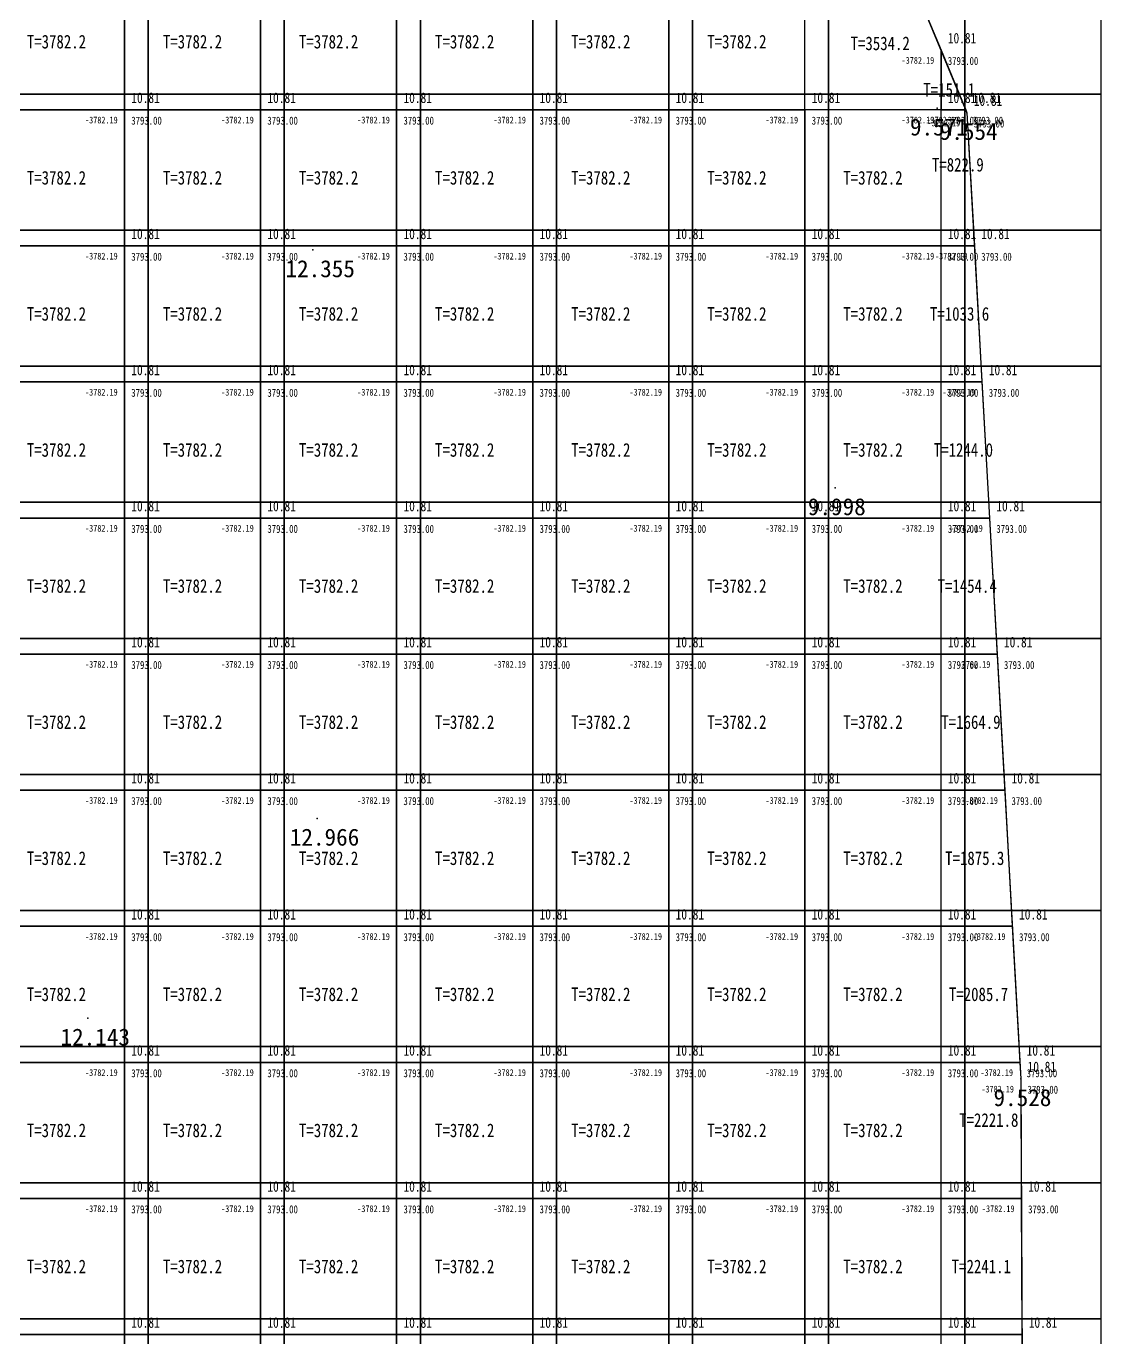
# Model space of a CAD drawing. Extents: x 2802 to 2877, y 3673 to 3804.
# Drawn here: x 2863.28 to 2871.17, y 3783.98 to 3793.61 of the extents above; entities that cross this region are included whole.
import ezdxf
from ezdxf.enums import TextEntityAlignment as Align

# ---------------------------------------------------------------- set-up
doc = ezdxf.new("R2010")
doc.units = 0
doc.header["$LTSCALE"] = 0.5
doc.header["$MEASUREMENT"] = 0
for name, color, linetype in [('FGW', 3, 'Continuous'), ('SHITI', 10, 'Continuous'), ('ZHUJI', 50, 'Continuous')]:
    doc.layers.add(name, color=color, linetype=linetype)

msp = doc.modelspace()

# ---------------------------------------------------------------- linework, layer by layer
for points in [[(2863.174, 3793.116), (2863.174, 3794.116), (2864.174, 3794.116), (2864.174, 3793.116), (2863.174, 3793.116)], [(2864.174, 3793.116), (2864.174, 3794.116), (2865.174, 3794.116), (2865.174, 3793.116), (2864.174, 3793.116)], [(2865.174, 3793.116), (2865.174, 3794.116), (2866.174, 3794.116), (2866.174, 3793.116), (2865.174, 3793.116)], [(2866.174, 3793.116), (2866.174, 3794.116), (2867.174, 3794.116), (2867.174, 3793.116), (2866.174, 3793.116)], [(2867.174, 3793.116), (2867.174, 3794.116), (2868.174, 3794.116), (2868.174, 3793.116), (2867.174, 3793.116)], [(2868.174, 3793.116), (2868.174, 3794.116), (2869.174, 3794.116), (2869.174, 3793.116), (2868.174, 3793.116)], [(2869.174, 3793.116), (2869.174, 3794.116), (2870.174, 3794.116), (2870.174, 3793.116), (2869.174, 3793.116)], [(2870.174, 3793.116), (2870.174, 3794.116), (2871.174, 3794.116), (2871.174, 3793.116), (2870.174, 3793.116)], [(2863.174, 3792.116), (2863.174, 3793.116), (2864.174, 3793.116), (2864.174, 3792.116), (2863.174, 3792.116)], [(2864.174, 3792.116), (2864.174, 3793.116), (2865.174, 3793.116), (2865.174, 3792.116), (2864.174, 3792.116)], [(2865.174, 3792.116), (2865.174, 3793.116), (2866.174, 3793.116), (2866.174, 3792.116), (2865.174, 3792.116)], [(2866.174, 3792.116), (2866.174, 3793.116), (2867.174, 3793.116), (2867.174, 3792.116), (2866.174, 3792.116)], [(2867.174, 3792.116), (2867.174, 3793.116), (2868.174, 3793.116), (2868.174, 3792.116), (2867.174, 3792.116)], [(2868.174, 3792.116), (2868.174, 3793.116), (2869.174, 3793.116), (2869.174, 3792.116), (2868.174, 3792.116)], [(2869.174, 3792.116), (2869.174, 3793.116), (2870.174, 3793.116), (2870.174, 3792.116), (2869.174, 3792.116)], [(2870.174, 3792.116), (2870.174, 3793.116), (2871.174, 3793.116), (2871.174, 3792.116), (2870.174, 3792.116)], [(2863.174, 3791.116), (2863.174, 3792.116), (2864.174, 3792.116), (2864.174, 3791.116), (2863.174, 3791.116)], [(2864.174, 3791.116), (2864.174, 3792.116), (2865.174, 3792.116), (2865.174, 3791.116), (2864.174, 3791.116)], [(2865.174, 3791.116), (2865.174, 3792.116), (2866.174, 3792.116), (2866.174, 3791.116), (2865.174, 3791.116)], [(2866.174, 3791.116), (2866.174, 3792.116), (2867.174, 3792.116), (2867.174, 3791.116), (2866.174, 3791.116)], [(2867.174, 3791.116), (2867.174, 3792.116), (2868.174, 3792.116), (2868.174, 3791.116), (2867.174, 3791.116)], [(2868.174, 3791.116), (2868.174, 3792.116), (2869.174, 3792.116), (2869.174, 3791.116), (2868.174, 3791.116)], [(2869.174, 3791.116), (2869.174, 3792.116), (2870.174, 3792.116), (2870.174, 3791.116), (2869.174, 3791.116)], [(2870.174, 3791.116), (2870.174, 3792.116), (2871.174, 3792.116), (2871.174, 3791.116), (2870.174, 3791.116)], [(2863.174, 3790.116), (2863.174, 3791.116), (2864.174, 3791.116), (2864.174, 3790.116), (2863.174, 3790.116)], [(2864.174, 3790.116), (2864.174, 3791.116), (2865.174, 3791.116), (2865.174, 3790.116), (2864.174, 3790.116)], [(2865.174, 3790.116), (2865.174, 3791.116), (2866.174, 3791.116), (2866.174, 3790.116), (2865.174, 3790.116)], [(2866.174, 3790.116), (2866.174, 3791.116), (2867.174, 3791.116), (2867.174, 3790.116), (2866.174, 3790.116)], [(2867.174, 3790.116), (2867.174, 3791.116), (2868.174, 3791.116), (2868.174, 3790.116), (2867.174, 3790.116)], [(2868.174, 3790.116), (2868.174, 3791.116), (2869.174, 3791.116), (2869.174, 3790.116), (2868.174, 3790.116)], [(2869.174, 3790.116), (2869.174, 3791.116), (2870.174, 3791.116), (2870.174, 3790.116), (2869.174, 3790.116)], [(2870.174, 3790.116), (2870.174, 3791.116), (2871.174, 3791.116), (2871.174, 3790.116), (2870.174, 3790.116)], [(2863.174, 3789.116), (2863.174, 3790.116), (2864.174, 3790.116), (2864.174, 3789.116), (2863.174, 3789.116)], [(2864.174, 3789.116), (2864.174, 3790.116), (2865.174, 3790.116), (2865.174, 3789.116), (2864.174, 3789.116)], [(2865.174, 3789.116), (2865.174, 3790.116), (2866.174, 3790.116), (2866.174, 3789.116), (2865.174, 3789.116)], [(2866.174, 3789.116), (2866.174, 3790.116), (2867.174, 3790.116), (2867.174, 3789.116), (2866.174, 3789.116)], [(2867.174, 3789.116), (2867.174, 3790.116), (2868.174, 3790.116), (2868.174, 3789.116), (2867.174, 3789.116)], [(2868.174, 3789.116), (2868.174, 3790.116), (2869.174, 3790.116), (2869.174, 3789.116), (2868.174, 3789.116)], [(2869.174, 3789.116), (2869.174, 3790.116), (2870.174, 3790.116), (2870.174, 3789.116), (2869.174, 3789.116)], [(2870.174, 3789.116), (2870.174, 3790.116), (2871.174, 3790.116), (2871.174, 3789.116), (2870.174, 3789.116)], [(2863.174, 3788.116), (2863.174, 3789.116), (2864.174, 3789.116), (2864.174, 3788.116), (2863.174, 3788.116)], [(2864.174, 3788.116), (2864.174, 3789.116), (2865.174, 3789.116), (2865.174, 3788.116), (2864.174, 3788.116)], [(2865.174, 3788.116), (2865.174, 3789.116), (2866.174, 3789.116), (2866.174, 3788.116), (2865.174, 3788.116)], [(2866.174, 3788.116), (2866.174, 3789.116), (2867.174, 3789.116), (2867.174, 3788.116), (2866.174, 3788.116)], [(2867.174, 3788.116), (2867.174, 3789.116), (2868.174, 3789.116), (2868.174, 3788.116), (2867.174, 3788.116)], [(2868.174, 3788.116), (2868.174, 3789.116), (2869.174, 3789.116), (2869.174, 3788.116), (2868.174, 3788.116)], [(2869.174, 3788.116), (2869.174, 3789.116), (2870.174, 3789.116), (2870.174, 3788.116), (2869.174, 3788.116)], [(2870.174, 3788.116), (2870.174, 3789.116), (2871.174, 3789.116), (2871.174, 3788.116), (2870.174, 3788.116)], [(2863.174, 3787.116), (2863.174, 3788.116), (2864.174, 3788.116), (2864.174, 3787.116), (2863.174, 3787.116)], [(2864.174, 3787.116), (2864.174, 3788.116), (2865.174, 3788.116), (2865.174, 3787.116), (2864.174, 3787.116)], [(2865.174, 3787.116), (2865.174, 3788.116), (2866.174, 3788.116), (2866.174, 3787.116), (2865.174, 3787.116)], [(2866.174, 3787.116), (2866.174, 3788.116), (2867.174, 3788.116), (2867.174, 3787.116), (2866.174, 3787.116)], [(2867.174, 3787.116), (2867.174, 3788.116), (2868.174, 3788.116), (2868.174, 3787.116), (2867.174, 3787.116)], [(2868.174, 3787.116), (2868.174, 3788.116), (2869.174, 3788.116), (2869.174, 3787.116), (2868.174, 3787.116)], [(2869.174, 3787.116), (2869.174, 3788.116), (2870.174, 3788.116), (2870.174, 3787.116), (2869.174, 3787.116)], [(2870.174, 3787.116), (2870.174, 3788.116), (2871.174, 3788.116), (2871.174, 3787.116), (2870.174, 3787.116)], [(2863.174, 3786.116), (2863.174, 3787.116), (2864.174, 3787.116), (2864.174, 3786.116), (2863.174, 3786.116)], [(2864.174, 3786.116), (2864.174, 3787.116), (2865.174, 3787.116), (2865.174, 3786.116), (2864.174, 3786.116)], [(2865.174, 3786.116), (2865.174, 3787.116), (2866.174, 3787.116), (2866.174, 3786.116), (2865.174, 3786.116)], [(2866.174, 3786.116), (2866.174, 3787.116), (2867.174, 3787.116), (2867.174, 3786.116), (2866.174, 3786.116)], [(2867.174, 3786.116), (2867.174, 3787.116), (2868.174, 3787.116), (2868.174, 3786.116), (2867.174, 3786.116)], [(2868.174, 3786.116), (2868.174, 3787.116), (2869.174, 3787.116), (2869.174, 3786.116), (2868.174, 3786.116)], [(2869.174, 3786.116), (2869.174, 3787.116), (2870.174, 3787.116), (2870.174, 3786.116), (2869.174, 3786.116)], [(2870.174, 3786.116), (2870.174, 3787.116), (2871.174, 3787.116), (2871.174, 3786.116), (2870.174, 3786.116)], [(2863.174, 3785.116), (2863.174, 3786.116), (2864.174, 3786.116), (2864.174, 3785.116), (2863.174, 3785.116)], [(2864.174, 3785.116), (2864.174, 3786.116), (2865.174, 3786.116), (2865.174, 3785.116), (2864.174, 3785.116)], [(2865.174, 3785.116), (2865.174, 3786.116), (2866.174, 3786.116), (2866.174, 3785.116), (2865.174, 3785.116)], [(2866.174, 3785.116), (2866.174, 3786.116), (2867.174, 3786.116), (2867.174, 3785.116), (2866.174, 3785.116)], [(2867.174, 3785.116), (2867.174, 3786.116), (2868.174, 3786.116), (2868.174, 3785.116), (2867.174, 3785.116)], [(2868.174, 3785.116), (2868.174, 3786.116), (2869.174, 3786.116), (2869.174, 3785.116), (2868.174, 3785.116)], [(2869.174, 3785.116), (2869.174, 3786.116), (2870.174, 3786.116), (2870.174, 3785.116), (2869.174, 3785.116)], [(2870.174, 3785.116), (2870.174, 3786.116), (2871.174, 3786.116), (2871.174, 3785.116), (2870.174, 3785.116)], [(2863.174, 3784.116), (2863.174, 3785.116), (2864.174, 3785.116), (2864.174, 3784.116), (2863.174, 3784.116)], [(2864.174, 3784.116), (2864.174, 3785.116), (2865.174, 3785.116), (2865.174, 3784.116), (2864.174, 3784.116)], [(2865.174, 3784.116), (2865.174, 3785.116), (2866.174, 3785.116), (2866.174, 3784.116), (2865.174, 3784.116)], [(2866.174, 3784.116), (2866.174, 3785.116), (2867.174, 3785.116), (2867.174, 3784.116), (2866.174, 3784.116)], [(2867.174, 3784.116), (2867.174, 3785.116), (2868.174, 3785.116), (2868.174, 3784.116), (2867.174, 3784.116)], [(2868.174, 3784.116), (2868.174, 3785.116), (2869.174, 3785.116), (2869.174, 3784.116), (2868.174, 3784.116)], [(2869.174, 3784.116), (2869.174, 3785.116), (2870.174, 3785.116), (2870.174, 3784.116), (2869.174, 3784.116)], [(2870.174, 3784.116), (2870.174, 3785.116), (2871.174, 3785.116), (2871.174, 3784.116), (2870.174, 3784.116)], [(2863.174, 3783.116), (2863.174, 3784.116), (2864.174, 3784.116), (2864.174, 3783.116), (2863.174, 3783.116)], [(2864.174, 3783.116), (2864.174, 3784.116), (2865.174, 3784.116), (2865.174, 3783.116), (2864.174, 3783.116)], [(2865.174, 3783.116), (2865.174, 3784.116), (2866.174, 3784.116), (2866.174, 3783.116), (2865.174, 3783.116)], [(2866.174, 3783.116), (2866.174, 3784.116), (2867.174, 3784.116), (2867.174, 3783.116), (2866.174, 3783.116)], [(2867.174, 3783.116), (2867.174, 3784.116), (2868.174, 3784.116), (2868.174, 3783.116), (2867.174, 3783.116)], [(2868.174, 3783.116), (2868.174, 3784.116), (2869.174, 3784.116), (2869.174, 3783.116), (2868.174, 3783.116)], [(2869.174, 3783.116), (2869.174, 3784.116), (2870.174, 3784.116), (2870.174, 3783.116), (2869.174, 3783.116)], [(2870.174, 3783.116), (2870.174, 3784.116), (2871.174, 3784.116), (2871.174, 3783.116), (2870.174, 3783.116)]]:
    msp.add_lwpolyline(points)
at = {"layer": 'FGW', "flags": 128}
for points in [[(2863, 3793), (2864, 3793), (2864, 3794), (2863, 3794)], [(2864, 3793), (2865, 3793), (2865, 3794), (2864, 3794)], [(2865, 3793), (2866, 3793), (2866, 3794), (2865, 3794)], [(2866, 3793), (2867, 3793), (2867, 3794), (2866, 3794)], [(2867, 3793), (2868, 3793), (2868, 3794), (2867, 3794)], [(2868, 3793), (2869, 3793), (2869, 3794), (2868, 3794)], [(2869, 3794), (2869.7665, 3794), (2870, 3793.4384), (2870, 3793), (2869, 3793)], [(2870, 3793.4384), (2870.1823, 3793), (2870, 3793)], [(2863, 3792), (2864, 3792), (2864, 3793), (2863, 3793)], [(2864, 3792), (2865, 3792), (2865, 3793), (2864, 3793)], [(2865, 3792), (2866, 3792), (2866, 3793), (2865, 3793)], [(2866, 3792), (2867, 3792), (2867, 3793), (2866, 3793)], [(2867, 3792), (2868, 3792), (2868, 3793), (2867, 3793)], [(2868, 3792), (2869, 3792), (2869, 3793), (2868, 3793)], [(2869, 3792), (2870, 3792), (2870, 3793), (2869, 3793)], [(2870, 3793), (2870.1823, 3793), (2870.191, 3792.979), (2870.2455, 3792), (2870, 3792)], [(2863, 3791), (2864, 3791), (2864, 3792), (2863, 3792)], [(2864, 3791), (2865, 3791), (2865, 3792), (2864, 3792)], [(2865, 3791), (2866, 3791), (2866, 3792), (2865, 3792)], [(2866, 3791), (2867, 3791), (2867, 3792), (2866, 3792)], [(2867, 3791), (2868, 3791), (2868, 3792), (2867, 3792)], [(2868, 3791), (2869, 3791), (2869, 3792), (2868, 3792)], [(2869, 3791), (2870, 3791), (2870, 3792), (2869, 3792)], [(2870, 3792), (2870.2455, 3792), (2870.3011, 3791), (2870, 3791)], [(2863, 3790), (2864, 3790), (2864, 3791), (2863, 3791)], [(2864, 3790), (2865, 3790), (2865, 3791), (2864, 3791)], [(2865, 3790), (2866, 3790), (2866, 3791), (2865, 3791)], [(2866, 3790), (2867, 3790), (2867, 3791), (2866, 3791)], [(2867, 3790), (2868, 3790), (2868, 3791), (2867, 3791)], [(2868, 3790), (2869, 3790), (2869, 3791), (2868, 3791)], [(2869, 3790), (2870, 3790), (2870, 3791), (2869, 3791)], [(2870, 3791), (2870.3011, 3791), (2870.3567, 3790), (2870, 3790)], [(2863, 3789), (2864, 3789), (2864, 3790), (2863, 3790)], [(2864, 3789), (2865, 3789), (2865, 3790), (2864, 3790)], [(2865, 3789), (2866, 3789), (2866, 3790), (2865, 3790)], [(2866, 3789), (2867, 3789), (2867, 3790), (2866, 3790)], [(2867, 3789), (2868, 3789), (2868, 3790), (2867, 3790)], [(2868, 3789), (2869, 3789), (2869, 3790), (2868, 3790)], [(2869, 3789), (2870, 3789), (2870, 3790), (2869, 3790)], [(2870, 3790), (2870.3567, 3790), (2870.4124, 3789), (2870, 3789)], [(2863, 3788), (2864, 3788), (2864, 3789), (2863, 3789)], [(2864, 3788), (2865, 3788), (2865, 3789), (2864, 3789)], [(2865, 3788), (2866, 3788), (2866, 3789), (2865, 3789)], [(2866, 3788), (2867, 3788), (2867, 3789), (2866, 3789)], [(2867, 3788), (2868, 3788), (2868, 3789), (2867, 3789)], [(2868, 3788), (2869, 3788), (2869, 3789), (2868, 3789)], [(2869, 3788), (2870, 3788), (2870, 3789), (2869, 3789)], [(2870, 3789), (2870.4124, 3789), (2870.468, 3788), (2870, 3788)], [(2863, 3787), (2864, 3787), (2864, 3788), (2863, 3788)], [(2864, 3787), (2865, 3787), (2865, 3788), (2864, 3788)], [(2865, 3787), (2866, 3787), (2866, 3788), (2865, 3788)], [(2866, 3787), (2867, 3787), (2867, 3788), (2866, 3788)], [(2867, 3787), (2868, 3787), (2868, 3788), (2867, 3788)], [(2868, 3787), (2869, 3787), (2869, 3788), (2868, 3788)], [(2869, 3787), (2870, 3787), (2870, 3788), (2869, 3788)], [(2870, 3788), (2870.468, 3788), (2870.5236, 3787), (2870, 3787)], [(2863, 3786), (2864, 3786), (2864, 3787), (2863, 3787)], [(2864, 3786), (2865, 3786), (2865, 3787), (2864, 3787)], [(2865, 3786), (2866, 3786), (2866, 3787), (2865, 3787)], [(2866, 3786), (2867, 3786), (2867, 3787), (2866, 3787)], [(2867, 3786), (2868, 3786), (2868, 3787), (2867, 3787)], [(2868, 3786), (2869, 3786), (2869, 3787), (2868, 3787)], [(2869, 3786), (2870, 3786), (2870, 3787), (2869, 3787)], [(2870, 3787), (2870.5236, 3787), (2870.5793, 3786), (2870, 3786)], [(2863, 3785), (2864, 3785), (2864, 3786), (2863, 3786)], [(2864, 3785), (2865, 3785), (2865, 3786), (2864, 3786)], [(2865, 3785), (2866, 3785), (2866, 3786), (2865, 3786)], [(2866, 3785), (2867, 3785), (2867, 3786), (2866, 3786)], [(2867, 3785), (2868, 3785), (2868, 3786), (2867, 3786)], [(2868, 3785), (2869, 3785), (2869, 3786), (2868, 3786)], [(2869, 3785), (2870, 3785), (2870, 3786), (2869, 3786)], [(2870, 3786), (2870.5793, 3786), (2870.586, 3785.879), (2870.5902, 3785), (2870, 3785)], [(2863, 3784), (2864, 3784), (2864, 3785), (2863, 3785)], [(2864, 3784), (2865, 3784), (2865, 3785), (2864, 3785)], [(2865, 3784), (2866, 3784), (2866, 3785), (2865, 3785)], [(2866, 3784), (2867, 3784), (2867, 3785), (2866, 3785)], [(2867, 3784), (2868, 3784), (2868, 3785), (2867, 3785)], [(2868, 3784), (2869, 3784), (2869, 3785), (2868, 3785)], [(2869, 3784), (2870, 3784), (2870, 3785), (2869, 3785)], [(2870, 3785), (2870.5902, 3785), (2870.5949, 3784), (2870, 3784)], [(2863, 3783), (2864, 3783), (2864, 3784), (2863, 3784)], [(2864, 3783), (2865, 3783), (2865, 3784), (2864, 3784)], [(2865, 3783), (2866, 3783), (2866, 3784), (2865, 3784)], [(2866, 3783), (2867, 3783), (2867, 3784), (2866, 3784)], [(2867, 3783), (2868, 3783), (2868, 3784), (2867, 3784)], [(2868, 3783), (2869, 3783), (2869, 3784), (2868, 3784)], [(2869, 3783), (2870, 3783), (2870, 3784), (2869, 3784)], [(2870, 3784), (2870.5949, 3784), (2870.5997, 3783), (2870, 3783)]]:
    msp.add_lwpolyline(points, close=True, dxfattribs=at)
at = {"layer": 'SHITI'}
msp.add_lwpolyline([(2845.174, 3778.428), (2853.8, 3795.293), (2856.23, 3799.039), (2864.64, 3799.283), (2868.952, 3795.959), (2870.191, 3792.979), (2870.586, 3785.879), (2870.663, 3769.646), (2864.182, 3751.04), (2859.717, 3744.891), (2853.723, 3744.116), (2848.263, 3749.893), (2846.279, 3757.095), (2845.423, 3772.222), (2845.174, 3778.428)], close=True, dxfattribs=at)
at = {"layer": 'ZHUJI'}
for p in [(2869.972, 3793.011), (2870.191, 3792.979), (2865.383, 3791.97), (2869.222, 3790.221), (2865.415, 3787.793), (2863.73, 3786.324), (2870.586, 3785.879)]:
    msp.add_point(p, dxfattribs=at)

# ---------------------------------------------------------------- texts
at = {"layer": 'FGW', "width": 0.8}
for s, p in [('T=3782.2', (2863.5, 3793.5)), ('T=3782.2', (2864.5, 3793.5)), ('T=3782.2', (2865.5, 3793.5)), ('T=3782.2', (2866.5, 3793.5)), ('T=3782.2', (2867.5, 3793.5)), ('T=3782.2', (2868.5, 3793.5)), ('T=3534.2', (2869.5533, 3793.4877)), ('T=151.1', (2870.0608, 3793.1461)), ('T=822.9', (2870.1237, 3792.5958)), ('T=3782.2', (2863.5, 3792.5)), ('T=3782.2', (2864.5, 3792.5)), ('T=3782.2', (2865.5, 3792.5)), ('T=3782.2', (2866.5, 3792.5)), ('T=3782.2', (2867.5, 3792.5)), ('T=3782.2', (2868.5, 3792.5)), ('T=3782.2', (2869.5, 3792.5)), ('T=3782.2', (2863.5, 3791.5)), ('T=3782.2', (2864.5, 3791.5)), ('T=3782.2', (2865.5, 3791.5)), ('T=3782.2', (2866.5, 3791.5)), ('T=3782.2', (2867.5, 3791.5)), ('T=3782.2', (2868.5, 3791.5)), ('T=3782.2', (2869.5, 3791.5)), ('T=1033.6', (2870.1366, 3791.5)), ('T=3782.2', (2863.5, 3790.5)), ('T=3782.2', (2864.5, 3790.5)), ('T=3782.2', (2865.5, 3790.5)), ('T=3782.2', (2866.5, 3790.5)), ('T=3782.2', (2867.5, 3790.5)), ('T=3782.2', (2868.5, 3790.5)), ('T=3782.2', (2869.5, 3790.5)), ('T=1244.0', (2870.1645, 3790.5)), ('T=3782.2', (2863.5, 3789.5)), ('T=3782.2', (2864.5, 3789.5)), ('T=3782.2', (2865.5, 3789.5)), ('T=3782.2', (2866.5, 3789.5)), ('T=3782.2', (2867.5, 3789.5)), ('T=3782.2', (2868.5, 3789.5)), ('T=3782.2', (2869.5, 3789.5)), ('T=1454.4', (2870.1923, 3789.5)), ('T=3782.2', (2863.5, 3788.5)), ('T=3782.2', (2864.5, 3788.5)), ('T=3782.2', (2865.5, 3788.5)), ('T=3782.2', (2866.5, 3788.5)), ('T=3782.2', (2867.5, 3788.5)), ('T=3782.2', (2868.5, 3788.5)), ('T=3782.2', (2869.5, 3788.5)), ('T=1664.9', (2870.2201, 3788.5)), ('T=3782.2', (2863.5, 3787.5)), ('T=3782.2', (2864.5, 3787.5)), ('T=3782.2', (2865.5, 3787.5)), ('T=3782.2', (2866.5, 3787.5)), ('T=3782.2', (2867.5, 3787.5)), ('T=3782.2', (2868.5, 3787.5)), ('T=3782.2', (2869.5, 3787.5)), ('T=1875.3', (2870.2479, 3787.5)), ('T=3782.2', (2863.5, 3786.5)), ('T=3782.2', (2864.5, 3786.5)), ('T=3782.2', (2865.5, 3786.5)), ('T=3782.2', (2866.5, 3786.5)), ('T=3782.2', (2867.5, 3786.5)), ('T=3782.2', (2868.5, 3786.5)), ('T=3782.2', (2869.5, 3786.5)), ('T=2085.7', (2870.2757, 3786.5)), ('T=3782.2', (2863.5, 3785.5)), ('T=3782.2', (2864.5, 3785.5)), ('T=3782.2', (2865.5, 3785.5)), ('T=3782.2', (2866.5, 3785.5)), ('T=3782.2', (2867.5, 3785.5)), ('T=3782.2', (2868.5, 3785.5)), ('T=3782.2', (2869.5, 3785.5)), ('T=2221.8', (2870.3511, 3785.5758)), ('T=3782.2', (2863.5, 3784.5)), ('T=3782.2', (2864.5, 3784.5)), ('T=3782.2', (2865.5, 3784.5)), ('T=3782.2', (2866.5, 3784.5)), ('T=3782.2', (2867.5, 3784.5)), ('T=3782.2', (2868.5, 3784.5)), ('T=3782.2', (2869.5, 3784.5)), ('T=2241.1', (2870.2963, 3784.5))]:
    msp.add_text(s, height=0.1, dxfattribs=at).set_placement(p, align=Align.MIDDLE)
at = {"layer": 'FGW', "color": 2, "width": 0.8}
for p in [(2870.05, 3793.4884, 10.8136), (2870.05, 3793.4884, 10.8136), (2864.05, 3793.05, 10.8136), (2865.05, 3793.05, 10.8136), (2866.05, 3793.05, 10.8136), (2867.05, 3793.05, 10.8136), (2868.05, 3793.05, 10.8136), (2869.05, 3793.05, 10.8136), (2869.05, 3793.05, 10.8136), (2870.05, 3793.05, 10.8136), (2870.05, 3793.05, 10.8136), (2870.05, 3793.05, 10.8136), (2870.05, 3793.05, 10.8136), (2870.2323, 3793.05, 10.8136), (2870.2323, 3793.05, 10.8136), (2870.241, 3793.029, 10.8136), (2864.05, 3792.05, 10.8136), (2865.05, 3792.05, 10.8136), (2866.05, 3792.05, 10.8136), (2867.05, 3792.05, 10.8136), (2868.05, 3792.05, 10.8136), (2869.05, 3792.05, 10.8136), (2870.05, 3792.05, 10.8136), (2870.05, 3792.05, 10.8136), (2870.05, 3792.05, 10.8136), (2870.2955, 3792.05, 10.8136), (2870.2955, 3792.05, 10.8136), (2864.05, 3791.05, 10.8136), (2865.05, 3791.05, 10.8136), (2866.05, 3791.05, 10.8136), (2867.05, 3791.05, 10.8136), (2868.05, 3791.05, 10.8136), (2869.05, 3791.05, 10.8136), (2870.05, 3791.05, 10.8136), (2870.05, 3791.05, 10.8136), (2870.05, 3791.05, 10.8136), (2870.3511, 3791.05, 10.8136), (2870.3511, 3791.05, 10.8136), (2864.05, 3790.05, 10.8136), (2865.05, 3790.05, 10.8136), (2866.05, 3790.05, 10.8136), (2867.05, 3790.05, 10.8136), (2868.05, 3790.05, 10.8136), (2869.05, 3790.05, 10.8136), (2870.05, 3790.05, 10.8136), (2870.05, 3790.05, 10.8136), (2870.05, 3790.05, 10.8136), (2870.4067, 3790.05, 10.8136), (2870.4067, 3790.05, 10.8136), (2864.05, 3789.05, 10.8136), (2865.05, 3789.05, 10.8136), (2866.05, 3789.05, 10.8136), (2867.05, 3789.05, 10.8136), (2868.05, 3789.05, 10.8136), (2869.05, 3789.05, 10.8136), (2870.05, 3789.05, 10.8136), (2870.05, 3789.05, 10.8136), (2870.05, 3789.05, 10.8136), (2870.4624, 3789.05, 10.8136), (2870.4624, 3789.05, 10.8136), (2864.05, 3788.05, 10.8136), (2865.05, 3788.05, 10.8136), (2866.05, 3788.05, 10.8136), (2867.05, 3788.05, 10.8136), (2868.05, 3788.05, 10.8136), (2869.05, 3788.05, 10.8136), (2870.05, 3788.05, 10.8136), (2870.05, 3788.05, 10.8136), (2870.05, 3788.05, 10.8136), (2870.518, 3788.05, 10.8136), (2870.518, 3788.05, 10.8136), (2864.05, 3787.05, 10.8136), (2865.05, 3787.05, 10.8136), (2866.05, 3787.05, 10.8136), (2867.05, 3787.05, 10.8136), (2868.05, 3787.05, 10.8136), (2869.05, 3787.05, 10.8136), (2870.05, 3787.05, 10.8136), (2870.05, 3787.05, 10.8136), (2870.05, 3787.05, 10.8136), (2870.5736, 3787.05, 10.8136), (2870.5736, 3787.05, 10.8136), (2864.05, 3786.05, 10.8136), (2865.05, 3786.05, 10.8136), (2866.05, 3786.05, 10.8136), (2867.05, 3786.05, 10.8136), (2868.05, 3786.05, 10.8136), (2869.05, 3786.05, 10.8136), (2870.05, 3786.05, 10.8136), (2870.05, 3786.05, 10.8136), (2870.05, 3786.05, 10.8136), (2870.6293, 3786.05, 10.8136), (2870.6293, 3786.05, 10.8136), (2870.636, 3785.929, 10.8136), (2864.05, 3785.05, 10.8136), (2865.05, 3785.05, 10.8136), (2866.05, 3785.05, 10.8136), (2867.05, 3785.05, 10.8136), (2868.05, 3785.05, 10.8136), (2869.05, 3785.05, 10.8136), (2870.05, 3785.05, 10.8136), (2870.05, 3785.05, 10.8136), (2870.05, 3785.05, 10.8136), (2870.6402, 3785.05, 10.8136), (2870.6402, 3785.05, 10.8136), (2864.05, 3784.05, 10.8136), (2865.05, 3784.05, 10.8136), (2866.05, 3784.05, 10.8136), (2867.05, 3784.05, 10.8136), (2868.05, 3784.05, 10.8136), (2869.05, 3784.05, 10.8136), (2870.05, 3784.05, 10.8136), (2870.05, 3784.05, 10.8136), (2870.05, 3784.05, 10.8136), (2870.6449, 3784.05, 10.8136), (2870.6449, 3784.05, 10.8136)]:
    msp.add_text('10.81', height=0.07692, dxfattribs=at).set_placement(p)
at = {"layer": 'FGW', "color": 6, "width": 0.8}
for p in [(2869.95, 3793.3884, 10.8136), (2869.95, 3793.3884, 10.8136), (2863.95, 3792.95, 10.8136), (2864.95, 3792.95, 10.8136), (2865.95, 3792.95, 10.8136), (2866.95, 3792.95, 10.8136), (2867.95, 3792.95, 10.8136), (2868.95, 3792.95, 10.8136), (2868.95, 3792.95, 10.8136), (2869.95, 3792.95, 10.8136), (2869.95, 3792.95, 10.8136), (2869.95, 3792.95, 10.8136), (2869.95, 3792.95, 10.8136), (2870.1323, 3792.95, 10.8136), (2870.1323, 3792.95, 10.8136), (2870.141, 3792.929, 10.8136), (2863.95, 3791.95, 10.8136), (2864.95, 3791.95, 10.8136), (2865.95, 3791.95, 10.8136), (2866.95, 3791.95, 10.8136), (2867.95, 3791.95, 10.8136), (2868.95, 3791.95, 10.8136), (2869.95, 3791.95, 10.8136), (2869.95, 3791.95, 10.8136), (2869.95, 3791.95, 10.8136), (2870.1955, 3791.95, 10.8136), (2870.1955, 3791.95, 10.8136), (2863.95, 3790.95, 10.8136), (2864.95, 3790.95, 10.8136), (2865.95, 3790.95, 10.8136), (2866.95, 3790.95, 10.8136), (2867.95, 3790.95, 10.8136), (2868.95, 3790.95, 10.8136), (2869.95, 3790.95, 10.8136), (2869.95, 3790.95, 10.8136), (2869.95, 3790.95, 10.8136), (2870.2511, 3790.95, 10.8136), (2870.2511, 3790.95, 10.8136), (2863.95, 3789.95, 10.8136), (2864.95, 3789.95, 10.8136), (2865.95, 3789.95, 10.8136), (2866.95, 3789.95, 10.8136), (2867.95, 3789.95, 10.8136), (2868.95, 3789.95, 10.8136), (2869.95, 3789.95, 10.8136), (2869.95, 3789.95, 10.8136), (2869.95, 3789.95, 10.8136), (2870.3067, 3789.95, 10.8136), (2870.3067, 3789.95, 10.8136), (2863.95, 3788.95, 10.8136), (2864.95, 3788.95, 10.8136), (2865.95, 3788.95, 10.8136), (2866.95, 3788.95, 10.8136), (2867.95, 3788.95, 10.8136), (2868.95, 3788.95, 10.8136), (2869.95, 3788.95, 10.8136), (2869.95, 3788.95, 10.8136), (2869.95, 3788.95, 10.8136), (2870.3624, 3788.95, 10.8136), (2870.3624, 3788.95, 10.8136), (2863.95, 3787.95, 10.8136), (2864.95, 3787.95, 10.8136), (2865.95, 3787.95, 10.8136), (2866.95, 3787.95, 10.8136), (2867.95, 3787.95, 10.8136), (2868.95, 3787.95, 10.8136), (2869.95, 3787.95, 10.8136), (2869.95, 3787.95, 10.8136), (2869.95, 3787.95, 10.8136), (2870.418, 3787.95, 10.8136), (2870.418, 3787.95, 10.8136), (2863.95, 3786.95, 10.8136), (2864.95, 3786.95, 10.8136), (2865.95, 3786.95, 10.8136), (2866.95, 3786.95, 10.8136), (2867.95, 3786.95, 10.8136), (2868.95, 3786.95, 10.8136), (2869.95, 3786.95, 10.8136), (2869.95, 3786.95, 10.8136), (2869.95, 3786.95, 10.8136), (2870.4736, 3786.95, 10.8136), (2870.4736, 3786.95, 10.8136), (2863.95, 3785.95, 10.8136), (2864.95, 3785.95, 10.8136), (2865.95, 3785.95, 10.8136), (2866.95, 3785.95, 10.8136), (2867.95, 3785.95, 10.8136), (2868.95, 3785.95, 10.8136), (2869.95, 3785.95, 10.8136), (2869.95, 3785.95, 10.8136), (2869.95, 3785.95, 10.8136), (2870.5293, 3785.95, 10.8136), (2870.5293, 3785.95, 10.8136), (2870.536, 3785.829, 10.8136), (2863.95, 3784.95, 10.8136), (2864.95, 3784.95, 10.8136), (2865.95, 3784.95, 10.8136), (2866.95, 3784.95, 10.8136), (2867.95, 3784.95, 10.8136), (2868.95, 3784.95, 10.8136), (2869.95, 3784.95, 10.8136), (2869.95, 3784.95, 10.8136), (2869.95, 3784.95, 10.8136), (2870.5402, 3784.95, 10.8136), (2870.5402, 3784.95, 10.8136)]:
    msp.add_text('-3782.19', height=0.05, dxfattribs=at).set_placement(p, align=Align.TOP_RIGHT)
at = {"layer": 'FGW', "color": 4, "width": 0.8}
for p in [(2870.05, 3793.3884, 10.8136), (2870.05, 3793.3884, 10.8136), (2864.05, 3792.95, 10.8136), (2865.05, 3792.95, 10.8136), (2866.05, 3792.95, 10.8136), (2867.05, 3792.95, 10.8136), (2868.05, 3792.95, 10.8136), (2869.05, 3792.95, 10.8136), (2869.05, 3792.95, 10.8136), (2870.05, 3792.95, 10.8136), (2870.05, 3792.95, 10.8136), (2870.05, 3792.95, 10.8136), (2870.05, 3792.95, 10.8136), (2870.2323, 3792.95, 10.8136), (2870.2323, 3792.95, 10.8136), (2870.241, 3792.929, 10.8136), (2864.05, 3791.95, 10.8136), (2865.05, 3791.95, 10.8136), (2866.05, 3791.95, 10.8136), (2867.05, 3791.95, 10.8136), (2868.05, 3791.95, 10.8136), (2869.05, 3791.95, 10.8136), (2870.05, 3791.95, 10.8136), (2870.05, 3791.95, 10.8136), (2870.05, 3791.95, 10.8136), (2870.2955, 3791.95, 10.8136), (2870.2955, 3791.95, 10.8136), (2864.05, 3790.95, 10.8136), (2865.05, 3790.95, 10.8136), (2866.05, 3790.95, 10.8136), (2867.05, 3790.95, 10.8136), (2868.05, 3790.95, 10.8136), (2869.05, 3790.95, 10.8136), (2870.05, 3790.95, 10.8136), (2870.05, 3790.95, 10.8136), (2870.05, 3790.95, 10.8136), (2870.3511, 3790.95, 10.8136), (2870.3511, 3790.95, 10.8136), (2864.05, 3789.95, 10.8136), (2865.05, 3789.95, 10.8136), (2866.05, 3789.95, 10.8136), (2867.05, 3789.95, 10.8136), (2868.05, 3789.95, 10.8136), (2869.05, 3789.95, 10.8136), (2870.05, 3789.95, 10.8136), (2870.05, 3789.95, 10.8136), (2870.05, 3789.95, 10.8136), (2870.4067, 3789.95, 10.8136), (2870.4067, 3789.95, 10.8136), (2864.05, 3788.95, 10.8136), (2865.05, 3788.95, 10.8136), (2866.05, 3788.95, 10.8136), (2867.05, 3788.95, 10.8136), (2868.05, 3788.95, 10.8136), (2869.05, 3788.95, 10.8136), (2870.05, 3788.95, 10.8136), (2870.05, 3788.95, 10.8136), (2870.05, 3788.95, 10.8136), (2870.4624, 3788.95, 10.8136), (2870.4624, 3788.95, 10.8136), (2864.05, 3787.95, 10.8136), (2865.05, 3787.95, 10.8136), (2866.05, 3787.95, 10.8136), (2867.05, 3787.95, 10.8136), (2868.05, 3787.95, 10.8136), (2869.05, 3787.95, 10.8136), (2870.05, 3787.95, 10.8136), (2870.05, 3787.95, 10.8136), (2870.05, 3787.95, 10.8136), (2870.518, 3787.95, 10.8136), (2870.518, 3787.95, 10.8136), (2864.05, 3786.95, 10.8136), (2865.05, 3786.95, 10.8136), (2866.05, 3786.95, 10.8136), (2867.05, 3786.95, 10.8136), (2868.05, 3786.95, 10.8136), (2869.05, 3786.95, 10.8136), (2870.05, 3786.95, 10.8136), (2870.05, 3786.95, 10.8136), (2870.05, 3786.95, 10.8136), (2870.5736, 3786.95, 10.8136), (2870.5736, 3786.95, 10.8136), (2864.05, 3785.95, 10.8136), (2865.05, 3785.95, 10.8136), (2866.05, 3785.95, 10.8136), (2867.05, 3785.95, 10.8136), (2868.05, 3785.95, 10.8136), (2869.05, 3785.95, 10.8136), (2870.05, 3785.95, 10.8136), (2870.05, 3785.95, 10.8136), (2870.05, 3785.95, 10.8136), (2870.6293, 3785.95, 10.8136), (2870.6293, 3785.95, 10.8136), (2870.636, 3785.829, 10.8136), (2864.05, 3784.95, 10.8136), (2865.05, 3784.95, 10.8136), (2866.05, 3784.95, 10.8136), (2867.05, 3784.95, 10.8136), (2868.05, 3784.95, 10.8136), (2869.05, 3784.95, 10.8136), (2870.05, 3784.95, 10.8136), (2870.05, 3784.95, 10.8136), (2870.05, 3784.95, 10.8136), (2870.6402, 3784.95, 10.8136), (2870.6402, 3784.95, 10.8136)]:
    msp.add_text('3793.00', height=0.05882, dxfattribs=at).set_placement(p, align=Align.TOP_LEFT)
at = {"layer": 'ZHUJI'}
for s, p in [('9.571', (2869.772, 3792.811)), ('9.554', (2869.991, 3792.779)), ('12.355', (2865.183, 3791.77)), ('9.998', (2869.022, 3790.021)), ('12.966', (2865.215, 3787.593)), ('12.143', (2863.53, 3786.124)), ('9.528', (2870.386, 3785.679))]:
    msp.add_text(s, height=0.125, dxfattribs=at).set_placement(p)

doc.saveas('drawing.dxf')
